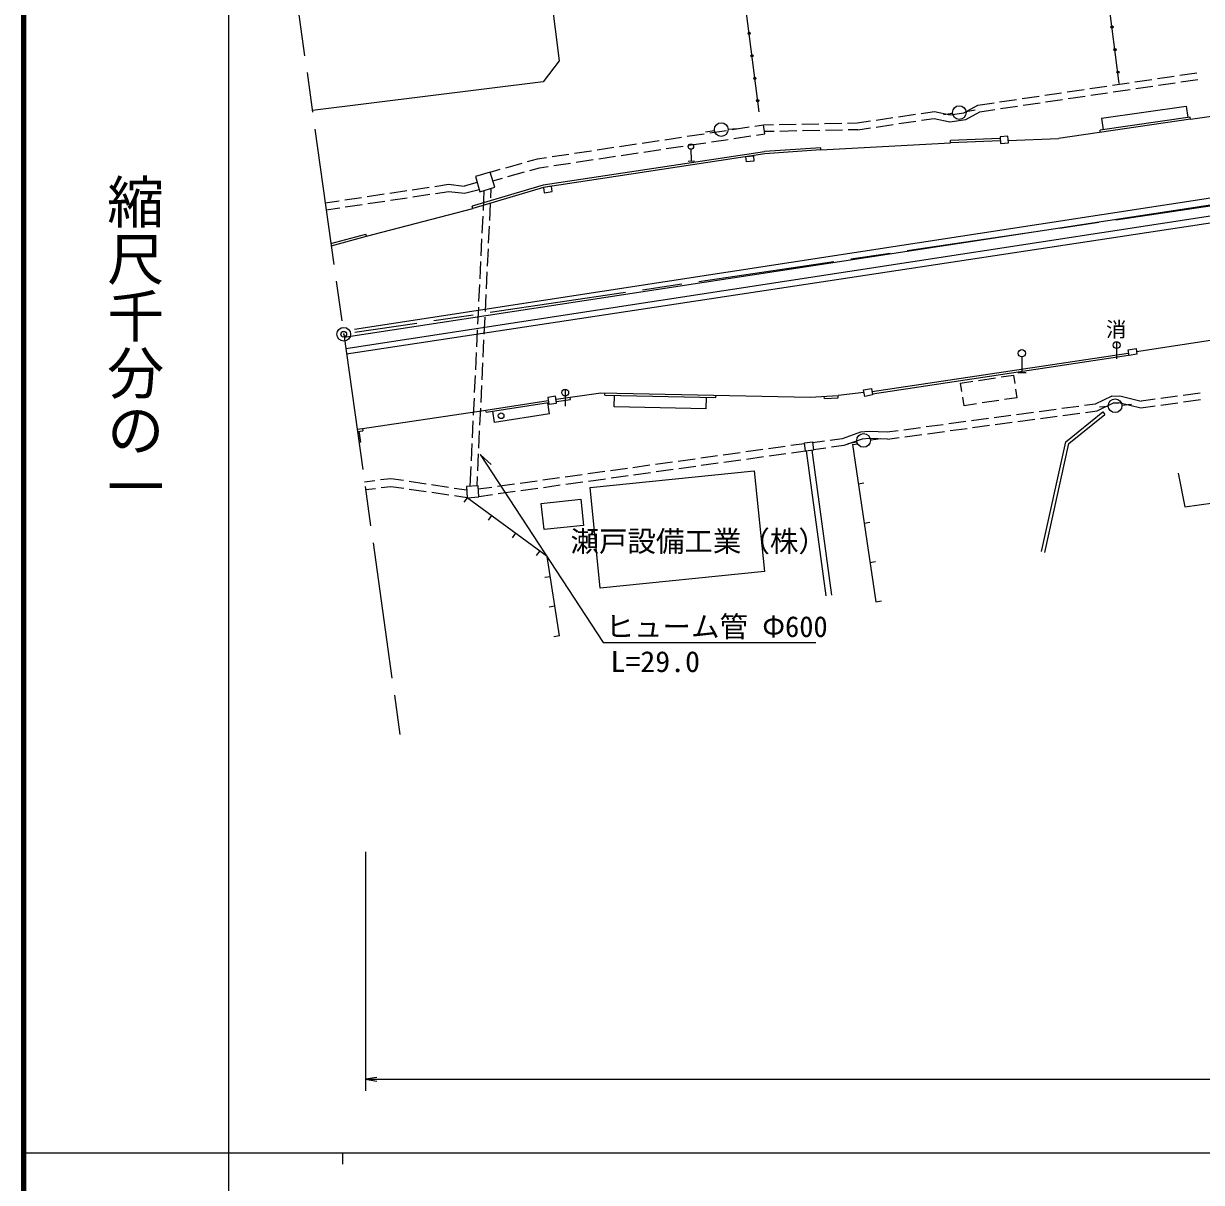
# Model space of a CAD drawing. Units: millimetres, scale not verified. Extents: x 40000 to 680000, y 20000 to 380000.
# Drawn here: x 40000 to 143394, y 202409 to 304155 of the extents above; entities that cross this region are included whole.
import ezdxf
from ezdxf.enums import TextEntityAlignment as Align

# ---------------------------------------------------------------- set-up
doc = ezdxf.new("R2010")
doc.units = ezdxf.units.MM
doc.header["$LTSCALE"] = 1000
doc.header["$PDMODE"] = 32
doc.header["$PDSIZE"] = 500
doc.linetypes.add('CHAIN', pattern=[18.5, 12, -1.5, 3.5, -1.5])
for name, color, linetype, lineweight in [('M-BGD', 7, 'Continuous', 13), ('M-BMK', 2, 'CHAIN', 13), ('M-BMK-SRVR', 3, 'Continuous', 13), ('M-STR-HTXT', 7, 'Continuous', 13), ('M-STR-STRC', 7, 'Continuous', 13), ('M-STR-STRD', 7, 'Continuous', 13), ('M-TTL', 2, 'Continuous', 140), ('M-TTL-BAND', 7, 'Continuous', 13)]:
    doc.layers.add(name, color=color, linetype=linetype, lineweight=lineweight)
doc.layers.add('M-OTRS', color=6, linetype='Continuous')
doc.styles.add('@ＭＳ ゴシック', font='')
doc.styles.add('ＭＳ ゴシック', font='')
doc.styles.get('@ＭＳ ゴシック').set_extended_font_data('@MS Gothic')
doc.styles.get('ＭＳ ゴシック').set_extended_font_data('MS Gothic')

# ---------------------------------------------------------------- blocks, each defined once
blk = doc.blocks.new('open_arrow')
at = {"color": 0, "linetype": 'Continuous', "lineweight": -2}
blk.add_lwpolyline([(7.5, 1.25), (0, 0), (7.5, -1.25)], dxfattribs=at)

msp = doc.modelspace()

# ---------------------------------------------------------------- linework, layer by layer
at = {"layer": 'M-BGD'}
for p, q in [((136185, 298898), (133406, 320670)), ((104563, 296403), (102084, 316071)), ((85427, 313625), (87012, 300885)), ((87012, 300885), (85614, 299041)), ((85614, 299041), (65350, 296507)), ((135574, 298744), (137057, 298964)), ((137552, 299037), (139036, 299257)), ((139530, 299330), (141014, 299550)), ((139613, 298736), (141096, 298955)), ((141509, 299623), (142993, 299843)), ((141591, 299029), (143075, 299248)), ((127660, 297572), (129144, 297792)), ((129638, 297865), (131122, 298085)), ((131617, 298158), (133101, 298378)), ((131699, 297564), (133183, 297784)), ((133595, 298451), (135079, 298671)), ((133677, 297857), (135161, 298077)), ((135656, 298150), (137140, 298370)), ((137634, 298443), (139118, 298663)), ((122531, 296310), (123755, 296994)), ((123755, 296994), (125187, 297206)), ((125681, 297279), (127165, 297499)), ((125764, 296685), (127247, 296905)), ((127742, 296978), (129226, 297198)), ((129720, 297271), (131204, 297491)), ((134612, 295834), (142047, 296902)), ((142047, 296902), (142189, 295912)), ((142443, 295746), (149815, 296865)), ((114835, 295676), (116319, 295897)), ((116813, 295971), (118297, 296192)), ((118791, 296266), (119955, 296439)), ((118807, 295661), (119937, 295830)), ((119937, 295830), (121317, 295538)), ((119955, 296439), (121339, 296147)), ((121547, 296256), (120756, 296143)), ((121317, 295538), (122724, 295731)), ((121339, 296147), (122531, 296310)), ((122724, 295731), (123952, 296417)), ((122733, 296443), (123521, 296579)), ((123952, 296417), (125269, 296612)), ((142443, 295746), (130836, 294067)), ((142414, 295944), (134490, 294798)), ((134612, 295834), (134755, 294836)), ((142443, 295746), (142414, 295944)), ((100655, 294744), (99866, 294607)), ((100234, 294553), (101717, 294776)), ((101844, 294889), (102642, 294946)), ((102212, 294851), (103695, 295074)), ((104190, 295148), (104962, 295264)), ((104962, 295264), (105820, 295281)), ((105081, 294473), (104962, 295264)), ((105890, 294682), (105052, 294666)), ((106320, 295291), (107820, 295321)), ((107890, 294723), (106390, 294692)), ((108319, 295331), (109819, 295361)), ((109889, 294763), (108390, 294733)), ((110319, 295371), (111819, 295401)), ((111889, 294803), (110389, 294773)), ((112319, 295411), (113176, 295428)), ((113227, 294829), (112389, 294813)), ((113176, 295428), (114340, 295602)), ((113227, 294829), (114356, 294998)), ((114851, 295072), (116335, 295293)), ((116829, 295367), (118313, 295588)), ((134519, 294600), (134490, 294798)), ((94301, 293662), (95784, 293885)), ((96278, 293959), (97762, 294182)), ((98256, 294256), (99739, 294479)), ((98400, 293469), (99883, 293692)), ((100378, 293766), (101861, 293989)), ((102355, 294063), (103839, 294286)), ((104333, 294360), (105081, 294473)), ((109996, 293058), (121379, 293696)), ((125692, 294066), (121371, 293896)), ((121379, 293696), (121371, 293896)), ((125745, 293868), (121379, 293696)), ((126393, 294277), (125713, 294215)), ((125713, 294215), (125767, 293626)), ((125767, 293626), (126447, 293689)), ((126447, 293689), (126393, 294277)), ((126428, 293894), (130836, 294067)), ((105043, 292907), (85599, 289964)), ((105073, 292709), (85643, 289769)), ((86389, 292473), (87873, 292696)), ((88367, 292770), (89851, 292993)), ((90345, 293067), (91828, 293290)), ((92323, 293364), (93806, 293587)), ((92466, 292577), (93950, 292800)), ((94444, 292874), (95927, 293097)), ((96422, 293172), (97905, 293394)), ((98583, 293113), (98615, 292093)), ((109982, 293258), (105059, 292908)), ((109996, 293058), (105073, 292709)), ((109996, 293058), (109982, 293258)), ((82322, 291496), (83766, 291902)), ((84248, 292037), (85122, 292282)), ((85122, 292282), (85895, 292398)), ((85290, 291499), (86039, 291611)), ((86533, 291685), (88016, 291908)), ((88511, 291983), (89994, 292206)), ((90489, 292280), (91972, 292503)), ((98345, 292085), (98884, 292101)), ((103405, 292481), (104071, 292545)), ((103450, 292012), (103405, 292481)), ((104116, 292077), (103450, 292012)), ((104071, 292545), (104116, 292077)), ((80967, 291114), (79663, 290719)), ((79663, 290719), (80066, 289389)), ((80967, 291115), (81841, 291361)), ((81370, 289784), (80967, 291114)), ((81199, 290349), (82041, 290586)), ((82523, 290721), (83967, 291127)), ((84448, 291262), (85290, 291499)), ((74125, 289563), (75609, 289786)), ((76103, 289861), (77315, 290043)), ((77315, 290043), (78665, 289885)), ((79821, 290197), (78665, 289885)), ((79990, 289569), (78714, 289225)), ((85599, 289964), (79381, 288114)), ((85643, 289769), (79438, 287922)), ((80066, 289389), (81370, 289784)), ((81023, 289679), (80984, 288861)), ((86334, 289871), (85629, 289751)), ((85629, 289751), (85709, 289286)), ((86413, 289406), (86334, 289871)), ((66485, 288414), (67698, 288596)), ((68192, 288671), (69675, 288894)), ((70170, 288968), (71653, 289191)), ((71704, 288542), (70220, 288318)), ((72148, 289266), (73631, 289489)), ((73682, 288839), (72198, 288616)), ((75659, 289137), (74176, 288913)), ((77326, 289387), (76154, 289211)), ((78714, 289225), (77326, 289387)), ((80413, 289494), (80330, 287750)), ((85709, 289286), (86413, 289406)), ((67748, 287947), (66576, 287770)), ((69726, 288244), (68243, 288021)), ((70092, 285475), (79438, 287922)), ((79438, 287922), (79381, 288114)), ((80960, 288362), (80889, 286863)), ((80306, 287251), (80235, 285752)), ((66987, 284842), (70040, 285668)), ((67015, 284643), (70092, 285475)), ((70092, 285475), (70040, 285668)), ((80865, 286364), (80793, 284866)), ((80211, 285253), (80140, 283755)), ((80769, 284366), (80698, 282868)), ((80116, 283255), (80044, 281757)), ((80674, 282369), (80603, 280870)), ((80021, 281257), (79949, 279759)), ((80579, 280371), (80507, 278873)), ((79925, 279260), (79854, 277761)), ((80484, 278373), (80412, 276875)), ((79830, 277262), (79758, 275764)), ((80388, 276375), (80317, 274877)), ((135951, 276221), (135952, 274721)), ((146798, 276741), (137706, 275341)), ((79735, 275264), (79663, 273766)), ((114497, 271850), (136948, 275225)), ((136948, 275225), (136978, 275027)), ((136976, 275519), (137670, 275612)), ((137042, 275024), (136976, 275519)), ((137736, 275117), (137042, 275024)), ((137670, 275612), (137736, 275117)), ((80293, 274378), (80222, 272879)), ((114527, 271652), (136978, 275027)), ((127627, 274888), (127637, 273528)), ((79639, 273266), (79568, 271768)), ((123836, 272829), (125319, 273053)), ((125813, 273128), (126897, 273291)), ((126897, 273291), (127010, 272546)), ((127277, 273525), (127997, 273531)), ((80198, 272380), (80126, 270882)), ((87544, 272052), (87555, 270552)), ((113730, 271985), (114428, 272114)), ((113833, 271422), (113730, 271985)), ((114428, 272114), (114532, 271551)), ((122257, 272591), (123341, 272755)), ((122370, 271846), (122257, 272591)), ((127084, 272052), (127197, 271307)), ((79544, 271269), (79473, 269770)), ((80590, 270223), (86037, 271069)), ((86696, 271430), (86014, 271320)), ((86014, 271320), (86108, 270731)), ((86791, 270841), (86696, 271430)), ((86743, 271179), (90660, 271744)), ((86771, 270981), (88000, 271158)), ((88000, 271158), (87971, 271356)), ((90660, 271744), (109052, 271362)), ((91015, 271537), (91019, 271737)), ((91015, 271537), (100780, 271334)), ((91858, 270518), (91880, 271519)), ((99924, 270343), (99946, 271351)), ((100780, 271334), (100784, 271534)), ((109052, 271362), (111509, 271489)), ((110296, 271226), (110285, 271426)), ((110296, 271226), (111519, 271290)), ((113771, 271762), (111509, 271489)), ((111519, 271290), (111509, 271489)), ((114532, 271551), (113833, 271422)), ((122557, 270607), (122444, 271352)), ((125618, 271069), (124135, 270845)), ((127197, 271307), (126113, 271143)), ((135534, 271454), (134061, 270740)), ((135534, 271454), (136245, 271469)), ((136245, 271469), (138113, 271003)), ((139323, 271168), (138113, 271003)), ((141304, 271439), (139818, 271236)), ((143286, 271710), (141800, 271507)), ((143302, 271107), (141816, 270904)), ((69738, 268603), (80590, 270223)), ((80102, 270382), (80031, 268884)), ((80621, 270025), (80590, 270223)), ((80621, 270025), (86068, 270872)), ((81352, 269135), (81200, 270115)), ((86170, 269882), (81352, 269135)), ((86170, 269882), (86018, 270864)), ((86108, 270731), (86791, 270841)), ((99924, 270343), (91858, 270518)), ((123641, 270770), (122557, 270607)), ((128655, 270010), (127169, 269809)), ((130637, 270278), (129151, 270077)), ((132619, 270545), (131133, 270344)), ((131239, 269753), (132725, 269954)), ((131493, 267440), (134738, 270063)), ((134061, 270740), (133115, 270612)), ((133221, 270021), (134253, 270161)), ((134253, 270161), (135689, 270857)), ((135219, 270540), (134449, 270464)), ((134738, 270063), (134927, 269829)), ((135689, 270857), (136154, 270867)), ((138062, 270390), (136154, 270867)), ((136417, 270652), (137247, 270726)), ((139339, 270565), (138062, 270390)), ((141320, 270836), (139834, 270633)), ((79449, 269271), (79377, 267773)), ((120727, 268938), (119241, 268737)), ((122709, 269206), (121223, 269005)), ((124691, 269474), (123205, 269273)), ((123311, 268682), (124798, 268883)), ((126673, 269742), (125187, 269541)), ((125293, 268950), (126780, 269151)), ((127275, 269218), (128762, 269419)), ((129257, 269486), (130744, 269686)), ((131763, 267273), (134927, 269829)), ((69275, 268533), (69738, 268603)), ((69303, 268335), (69768, 268406)), ((69618, 267388), (69464, 268359)), ((69738, 268603), (69768, 268406)), ((80007, 268384), (79936, 266886)), ((113462, 268268), (111852, 267682)), ((114233, 268337), (113462, 268268)), ((115817, 268274), (114233, 268337)), ((116763, 268402), (115817, 268274)), ((115838, 267672), (116870, 267811)), ((118745, 268670), (117259, 268469)), ((117365, 267878), (118852, 268079)), ((119347, 268146), (120834, 268347)), ((121329, 268414), (122816, 268615)), ((69618, 267388), (69440, 267359)), ((79353, 267273), (79282, 265775)), ((106865, 267028), (105380, 266821)), ((108561, 267265), (107360, 267097)), ((108550, 267352), (109247, 267438)), ((108640, 266619), (108550, 267352)), ((109247, 267438), (109337, 266705)), ((110305, 267476), (109253, 267337)), ((110422, 266887), (109332, 266742)), ((111852, 267682), (110800, 267542)), ((112008, 267097), (110918, 266952)), ((113602, 267678), (112008, 267097)), ((113113, 267408), (112346, 267253)), ((112761, 267196), (113256, 267270)), ((112761, 267196), (114810, 253398)), ((114237, 267735), (113602, 267678)), ((115838, 267672), (114237, 267735)), ((114370, 267616), (115257, 267717)), ((129359, 257794), (131493, 267440)), ((129652, 257729), (131763, 267273)), ((79912, 266387), (79840, 264888)), ((98942, 265923), (97456, 265715)), ((100923, 266199), (99437, 265992)), ((102904, 266475), (101418, 266268)), ((101476, 265646), (102962, 265853)), ((104884, 266752), (103399, 266544)), ((103457, 265922), (104943, 266130)), ((105438, 266199), (106924, 266406)), ((107419, 266475), (108637, 266645)), ((109337, 266705), (108640, 266619)), ((108710, 266646), (110417, 253901)), ((109205, 266713), (110912, 253967)), ((79258, 265276), (79175, 263531)), ((91019, 264817), (89533, 264610)), ((89723, 263418), (104126, 264885)), ((93000, 265094), (91514, 264886)), ((94980, 265370), (93495, 265163)), ((93553, 264541), (95039, 264748)), ((96961, 265646), (95476, 265439)), ((95534, 264817), (97019, 265024)), ((97515, 265093), (99000, 265301)), ((99495, 265370), (100981, 265577)), ((104126, 264885), (105027, 256040)), ((70838, 264018), (69925, 263902)), ((72248, 264197), (71334, 264081)), ((73352, 264028), (72248, 264197)), ((75329, 263725), (73846, 263952)), ((79817, 264389), (79778, 263571)), ((83096, 263712), (81610, 263504)), ((85076, 263988), (83591, 263781)), ((87057, 264264), (85572, 264057)), ((89038, 264541), (87552, 264334)), ((87611, 263711), (89096, 263919)), ((89591, 263988), (91077, 264195)), ((91572, 264264), (93058, 264471)), ((113273, 263747), (113768, 263820)), ((141353, 264668), (141951, 261737)), ((70882, 263318), (70022, 263209)), ((72239, 263490), (71378, 263381)), ((73366, 263328), (72239, 263490)), ((75345, 263044), (73861, 263257)), ((77306, 263422), (75823, 263649)), ((77325, 262759), (75840, 262973)), ((78904, 263177), (77800, 263346)), ((78947, 262526), (77820, 262688)), ((79893, 263579), (78882, 263512)), ((78882, 263512), (78947, 262526)), ((79958, 262593), (79893, 263579)), ((81115, 263435), (79914, 263268)), ((79955, 262643), (81173, 262813)), ((81668, 262882), (83154, 263090)), ((83649, 263159), (85135, 263366)), ((85630, 263435), (87115, 263642)), ((90624, 254573), (89723, 263418)), ((141951, 261737), (150039, 262823)), ((78947, 262526), (78651, 262123)), ((78947, 262526), (79958, 262593)), ((85970, 257372), (78947, 262526)), ((85449, 262021), (88920, 262391)), ((85694, 259729), (85449, 262021)), ((88920, 262391), (89164, 260098)), ((81066, 260971), (80770, 260568)), ((89164, 260098), (85694, 259729)), ((113786, 260297), (114280, 260371)), ((83185, 259416), (82889, 259013)), ((85304, 257861), (85009, 257458)), ((87037, 250393), (85970, 257372)), ((114298, 256848), (114792, 256921)), ((86243, 255590), (85748, 255514)), ((105027, 256040), (90624, 254573)), ((114810, 253398), (115304, 253472)), ((86640, 252992), (86146, 252916)), ((87037, 250393), (86543, 250317))]:
    msp.add_line(p, q, dxfattribs=at)
for centre, radius in [((103695, 303287), 100), ((103695, 303287), 60), ((103695, 303287), 20), ((135553, 303846), 100), ((135553, 303846), 60), ((135553, 303846), 20), ((135806, 301867), 100), ((135806, 301867), 60), ((103943, 301320), 100), ((103943, 301320), 60), ((103943, 301320), 20), ((135806, 301867), 20), ((136059, 299888), 100), ((136059, 299888), 60), ((136059, 299888), 20), ((104191, 299354), 100), ((104191, 299354), 60), ((104191, 299354), 20), ((104439, 297387), 100), ((104439, 297387), 60), ((104439, 297387), 20), ((122141, 296341), 600), ((101246, 294847), 600), ((98576, 293353), 240), ((135951, 275921), 300), ((127624, 275208), 320), ((87546, 271752), 300), ((135816, 270599), 600), ((81921, 269721), 250), ((113738, 267549), 600)]:
    msp.add_circle(centre, radius, dxfattribs=at)
at = {"layer": 'M-BMK'}
for p, q in [((63006, 313213), (68104, 276881)), ((166039, 291364), (69093, 277027)), ((68104, 276881), (73201, 240548))]:
    msp.add_line(p, q, dxfattribs=at)
at = {"layer": 'M-BMK-SRVR'}
msp.add_circle((68104, 276881), 600, dxfattribs=at)
at = {"layer": 'M-OTRS'}
msp.add_point((68104, 276881), dxfattribs=at)
at = {"layer": 'M-STR-HTXT'}
for p, q in [((80079, 266310), (81056, 265455)), ((80079, 266310), (90869, 249802)), ((90869, 249802), (109553, 249802)), ((70022, 231424), (70022, 210464)), ((70022, 211464), (556824, 211464))]:
    msp.add_line(p, q, dxfattribs=at)
at = {"layer": 'M-STR-STRC'}
for p, q in [((149367, 289617), (69053, 277285)), ((68345, 275162), (149744, 287509))]:
    msp.add_line(p, q, dxfattribs=at)
at = {"layer": 'M-STR-STRD'}
for p, q in [((68139, 276621), (149496, 289063)), ((68280, 275626), (149630, 288100))]:
    msp.add_line(p, q, dxfattribs=at)
at = {"layer": 'M-TTL'}
msp.add_line((40000, 380000), (40000, 20000), dxfattribs=at)
at = {"layer": 'M-TTL-BAND'}
for p, q in [((58000, 370000), (58000, 20000)), ((40000, 205000), (579000, 205000)), ((68000, 205000), (68000, 204000))]:
    msp.add_line(p, q, dxfattribs=at)

# ---------------------------------------------------------------- block references
at = {"layer": 'M-STR-HTXT', "xscale": 133, "yscale": 133}
msp.add_blockref('open_arrow', (70022, 211464), dxfattribs=at)

# ---------------------------------------------------------------- texts
at = {"layer": 'M-BGD', "style": 'ＭＳ ゴシック'}
msp.add_text('消', height=1320, rotation=359.9, dxfattribs=at).set_placement((135012, 276253), align=Align.BOTTOM_LEFT)
msp.add_text('瀬戸設備工業（株）', height=1833, dxfattribs=at).set_placement((88008, 257237), align=Align.BOTTOM_LEFT)
at = {"layer": 'M-STR-HTXT', "style": 'ＭＳ ゴシック'}
msp.add_text('ヒューム管 Φ600', height=1833, dxfattribs=at).set_placement((91094, 249745), align=Align.BOTTOM_LEFT)
at = {"layer": 'M-STR-HTXT', "style": 'ＭＳ ゴシック', "width": 1.05}
msp.add_text('L=29.0', height=1833, dxfattribs=at).set_placement((91523, 246672), align=Align.BOTTOM_LEFT)
at = {"layer": 'M-TTL-BAND', "style": '@ＭＳ ゴシック'}
msp.add_text('縮尺千分の一', height=3666, rotation=270, dxfattribs=at).set_placement((49777, 261030), align=Align.MIDDLE_RIGHT)

doc.saveas('drawing.dxf')
